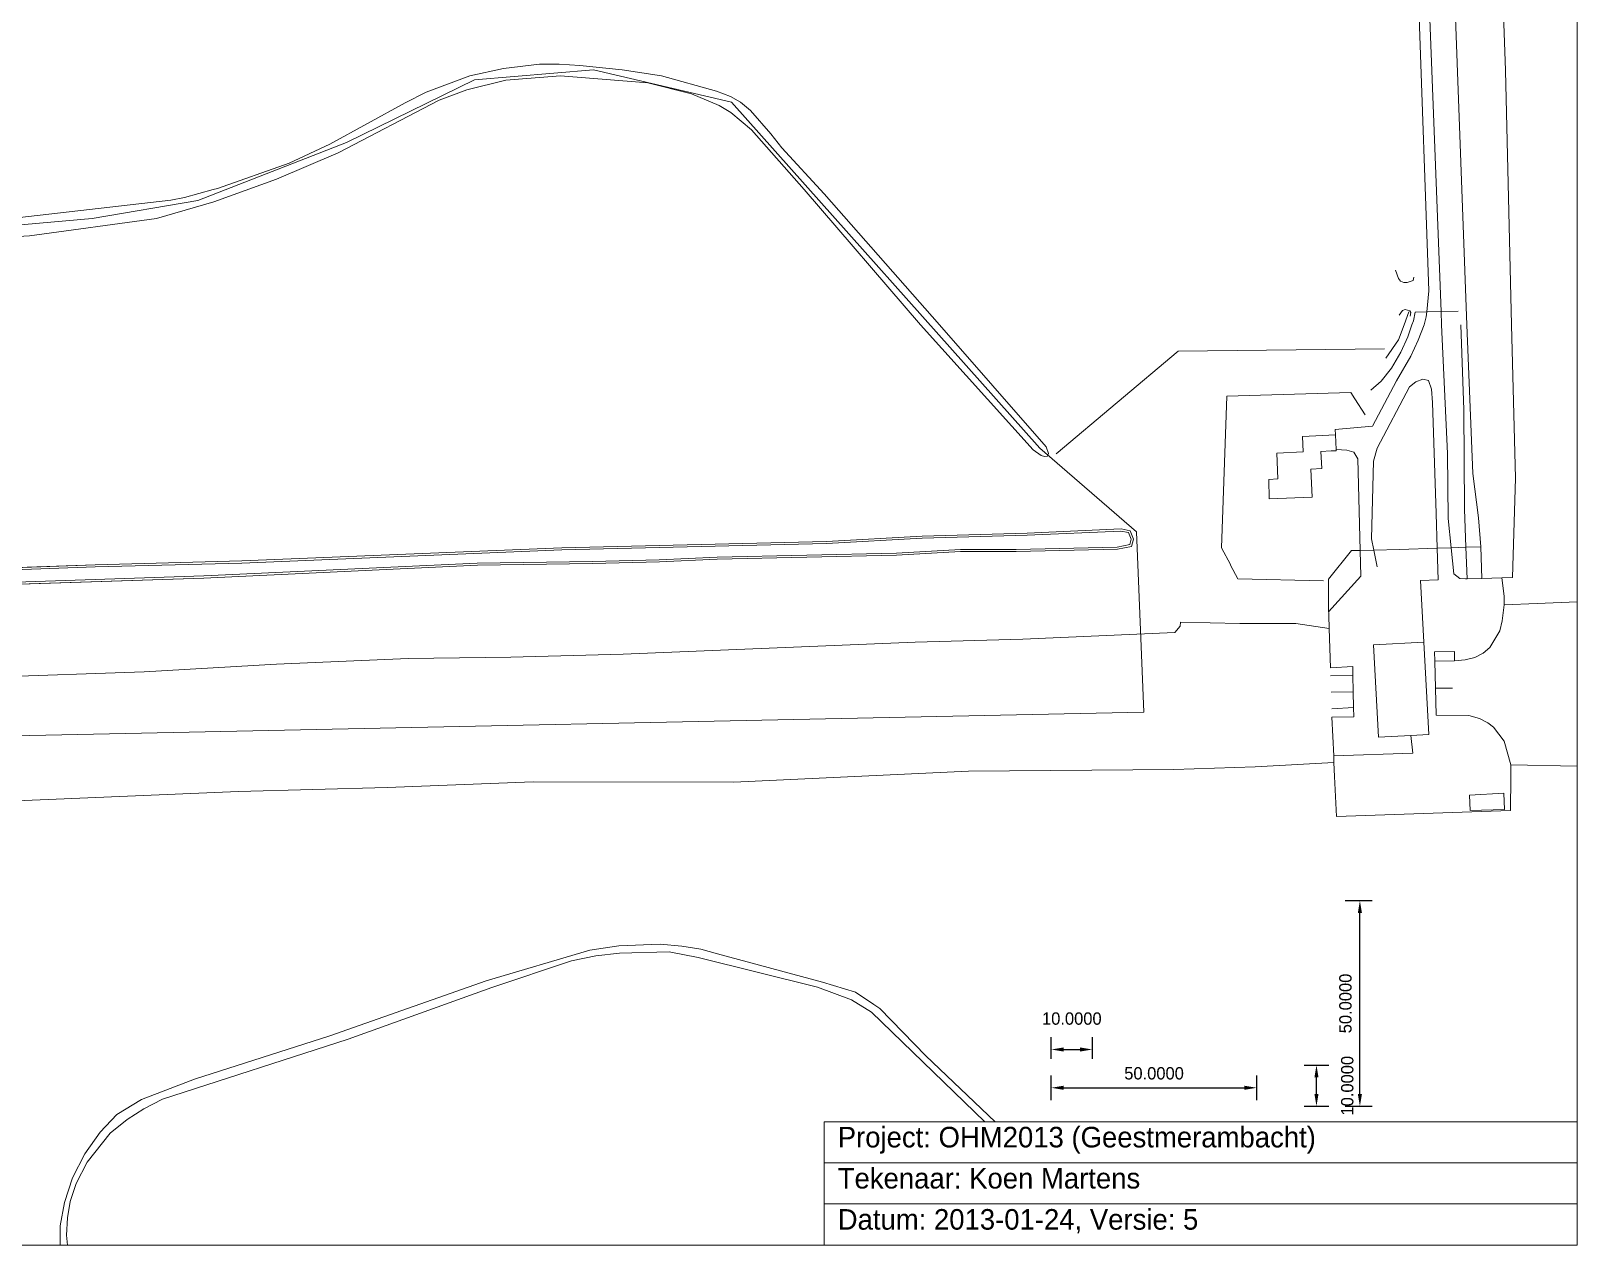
# Model space of a CAD drawing. Header units: millimetres. Extents: x 111563 to 112628, y 522776 to 523529.
# Drawn here: x 112251.8 to 112627.9, y 522776.3 to 523071.5 of the extents above; entities that cross this region are included whole.
import ezdxf
from ezdxf.enums import TextEntityAlignment as Align

# ---------------------------------------------------------------- set-up
doc = ezdxf.new("R2010")
doc.units = ezdxf.units.MM
doc.layers.get('0').update_dxf_attribs({"true_color": 0xffffff})
doc.layers.get('Defpoints').update_dxf_attribs({"true_color": 0xffffff})
for name, color, linetype, lineweight, true_color in [('B01 hoofdgebouw', 253, 'Continuous', 0, 0xadadad), ('B04 kunstwerk', 253, 'Continuous', 0, 0xadadad), ('B11 dakrand', 253, 'Continuous', 0, 0xadadad), ('border', 18, 'Continuous', 0, 0x000000), ('KOP -ACHTERGROND', 47, 'Continuous', 0, 0x7f6f3f), ('Q05 bomenrij-groep', 3, 'Continuous', 0, 0x00ff00), ('V00 kant verhard', 253, 'Continuous', 0, 0xadadad), ('W00 kant water', 5, 'Continuous', 0, 0x0000ff)]:
    doc.layers.add(name, color=color, linetype=linetype, lineweight=lineweight, true_color=true_color)
doc.styles.add('textstyle68', font='')
doc.styles.add('textstyle69', font='')
doc.styles.add('textstyle70', font='')
doc.styles.get('textstyle68').set_extended_font_data('Tlwg Typist')
doc.styles.get('textstyle69').set_extended_font_data('Tlwg Typist')
doc.styles.get('textstyle70').set_extended_font_data('Tlwg Typist')
doc.dimstyles.new('QCADDimStyle', dxfattribs={"dimtxt": 3, "dimasz": 3, "dimexe": 3, "dimexo": 1.5, "dimgap": 2, "dimtad": 1, "dimtoh": 1, "dimdec": 4, "dimzin": 0, "dimdsep": 46, "dimtxsty": 'Standard', "dimcen": 0.09, "dimadec": 0, "dimazin": 0, "dimtfac": 1, "dimtdec": 4, "dimtofl": 0, "dimtmove": 0, "dimatfit": 3, "dimfxl": 1, "dimtolj": 1, "dimtzin": 0, "dimarcsym": 0})

# ---------------------------------------------------------------- blocks, each defined once
blk = doc.blocks.new('*D90')
at = {"color": 0, "lineweight": -2}
for p, q in [((112500, 522821.5), (112500, 522826.81)), ((112510, 522821.5), (112510, 522826.81)), ((112503, 522823.81), (112507, 522823.81))]:
    blk.add_line(p, q, dxfattribs=at)
at = {"color": 0}
for points in [[(112503, 522824.31), (112503, 522823.31), (112500, 522823.81)], [(112507, 522823.31), (112507, 522824.31), (112510, 522823.81)]]:
    blk.add_solid(points, dxfattribs=at)
at = {"layer": 'Defpoints', "color": 0}
for p in [(112510, 522823.81), (112500, 522820), (112510, 522820)]:
    blk.add_point(p, dxfattribs=at)
at = {"color": 0, "insert": (112505, 522831.31), "char_height": 3, "attachment_point": 5}
blk.add_mtext('\\A1;10.0000', dxfattribs=at)
blk = doc.blocks.new('*D91')
at = {"color": 0, "lineweight": -2}
for p, q in [((112500, 522811.5), (112500, 522817.500125)), ((112550, 522811.5), (112550, 522817.500125)), ((112503, 522814.500125), (112547, 522814.500125))]:
    blk.add_line(p, q, dxfattribs=at)
at = {"color": 0}
for points in [[(112503, 522815.000125), (112503, 522814.000125), (112500, 522814.500125)], [(112547, 522814.000125), (112547, 522815.000125), (112550, 522814.500125)]]:
    blk.add_solid(points, dxfattribs=at)
at = {"layer": 'Defpoints', "color": 0}
for p in [(112550, 522814.500125), (112500, 522810), (112550, 522810)]:
    blk.add_point(p, dxfattribs=at)
at = {"color": 0, "insert": (112525, 522818.000125), "char_height": 3, "attachment_point": 5}
blk.add_mtext('\\A1;50.0000', dxfattribs=at)
blk = doc.blocks.new('*D92')
at = {"color": 0, "lineweight": -2}
for p, q in [((112561.5, 522820), (112567.51, 522820)), ((112564.51, 522813), (112564.51, 522817)), ((112561.5, 522810), (112567.51, 522810))]:
    blk.add_line(p, q, dxfattribs=at)
at = {"color": 0}
for points in [[(112565.01, 522817), (112564.01, 522817), (112564.51, 522820)], [(112564.01, 522813), (112565.01, 522813), (112564.51, 522810)]]:
    blk.add_solid(points, dxfattribs=at)
at = {"layer": 'Defpoints', "color": 0}
for p in [(112560, 522820), (112564.51, 522820), (112560, 522810)]:
    blk.add_point(p, dxfattribs=at)
at = {"color": 0, "insert": (112572.01, 522815), "char_height": 3, "attachment_point": 5, "rotation": 90}
blk.add_mtext('\\A1;10.0000', dxfattribs=at)
blk = doc.blocks.new('*D93')
at = {"color": 0, "lineweight": -2}
for p, q in [((112571.5, 522860), (112578.07, 522860)), ((112575.07, 522813), (112575.07, 522857)), ((112571.5, 522810), (112578.07, 522810))]:
    blk.add_line(p, q, dxfattribs=at)
at = {"color": 0}
for points in [[(112575.57, 522857), (112574.57, 522857), (112575.07, 522860)], [(112574.57, 522813), (112575.57, 522813), (112575.07, 522810)]]:
    blk.add_solid(points, dxfattribs=at)
at = {"layer": 'Defpoints', "color": 0}
for p in [(112570, 522860), (112575.07, 522860), (112570, 522810)]:
    blk.add_point(p, dxfattribs=at)
at = {"color": 0, "insert": (112571.57, 522835), "char_height": 3, "attachment_point": 5, "rotation": 90}
blk.add_mtext('\\A1;50.0000', dxfattribs=at)

msp = doc.modelspace()

# ---------------------------------------------------------------- hatches: boundary and pattern name
at = {"layer": 'V00 kant verhard'}
h = msp.add_hatch(dxfattribs=at)
h.set_pattern_fill('AR-B816', color=256, scale=1000, style=0)
h.paths.add_polyline_path([(112591.328, 523003.176), (112591.198, 523001.963), (112590.669, 523000), (112589.266, 522996.289), (112587.433, 522992.4), (112583.944, 522986.431), (112578.125, 522975.339), (112569.077, 522974.563), (112569.3, 522969.712), (112571.86, 522969.543), (112573.625, 522969.031), (112574.54, 522967.461), (112575.159, 522945.104), (112575.331, 522938.875), (112579.258, 522941.162), (112578.464, 522945.209), (112577.919, 522947.986), (112578.407, 522966.869), (112579.239, 522970.063), (112587.148, 522984.898), (112588.648, 522986.132), (112590.401, 522986.835), (112591.786, 522986.494), (112592.494, 522984.336), (112592.768, 522981.155), (112593.63, 522954.123), (112593.899, 522945.702), (112594.144, 522938.007), (112599.36, 522938.299), (112597.934, 522939.462), (112597.263, 522945.809), (112596.511, 522952.924), (112596.366, 522968.762), (112594.96, 523000), (112594.834, 523003.259), (112592.009, 523076.449), (112587.629, 523201.287), (112587.984, 523207.929), (112588.357, 523209.894), (112589.043, 523211.414), (112591.553, 523214.606), (112580.338, 523214.259), (112582.47, 523212.304), (112583.777, 523209.806), (112584.387, 523207.995), (112584.939, 523204.368), (112591.879, 523008.296)], flags=0)
h = msp.add_hatch(dxfattribs=at)
h.set_pattern_fill('AR-B816', color=256, scale=1000, style=0)
h.paths.add_polyline_path([(112456.26, 522832.925), (112451.426, 522835.877), (112443.123, 522838.987), (112414.072, 522846.213), (112407.018, 522847.575), (112394.965, 522847.248), (112389.203, 522846.615), (112383.303, 522845.349), (112363.912, 522838.874), (112329.001, 522826.313), (112283.81, 522811.723), (112279.238, 522809.413), (112275.213, 522806.811), (112271.074, 522803.473), (112265.492, 522796.435), (112262.843, 522791.218), (112261.362, 522786.817), (112260.67, 522782.874), (112260.451, 522778.697), (112260.69271, 522776.255), (112258.88451, 522776.255), (112258.925, 522780.901), (112259.953, 522786.616), (112261.912, 522792.583), (112264.948, 522798.436), (112268.67, 522803.698), (112272.707, 522808.036), (112278.737, 522811.616), (112291.622, 522816.612), (112324.518, 522827.141), (112362.527, 522840.529), (112387.763, 522847.948), (112394.785, 522849.054), (112404.872, 522849.445), (112410.149, 522848.918), (112414.755, 522848.17), (112418.78, 522847.087), (112444.327, 522840.215), (112452.357, 522837.788), (112456.823, 522834.777), (112458.29, 522833.788), (112469.525, 522822.228), (112486.33685, 522806.255), (112483.8202, 522806.255)], flags=0)
at = {"layer": 'W00 kant water'}
h = msp.add_hatch(dxfattribs=at)
h.set_pattern_fill('AR-B816', color=256, scale=1000, style=0)
h.paths.add_polyline_path([(112604.757, 522938.351), (112604.468, 522946.038), (112603.917, 522953.104), (112602.58, 522963.892), (112601.091, 523000), (112597.24, 523103.267), (112594.899, 523186.614), (112593.618, 523201.22), (112593.877, 523203.342), (112595.445, 523207.107), (112597.846, 523210.011), (112598.855, 523210.879), (112600.263, 523211.339), (112623.976, 523211.76), (112625.196, 523211.576), (112626.216, 523211.107), (112626.908, 523210.176), (112626.853, 523209.283), (112625.853, 523208.193), (112610.223, 523207.957), (112608.139, 523207.595), (112606.64, 523207.065), (112606.1, 523205.596), (112607.137, 523155.401), (112610.531, 523061.832), (112611.99, 523000), (112612.898, 522962.751), (112612.359, 522944.034), (112612.202, 522938.591), (112609.603, 522938.507)], flags=0)
h = msp.add_hatch(dxfattribs=at)
h.set_pattern_fill('AR-B816', color=256, scale=1000, style=0)
h.paths.add_polyline_path([(111956.14165, 522867.27432), (111956.45949, 522862.64294), (111956.91354, 522861.41699), (111958.1395, 522860.96293), (111963.17952, 522862.82457), (111967.76549, 522864.64079), (111973.298, 522866.726), (112000, 522876.645), (112006.328, 522879.071), (112021.748, 522884.199), (112104.237, 522914.487), (112114.113, 522917.876), (112132.575, 522923.509), (112160.483, 522929.395), (112168.768, 522931.407), (112189, 522935.245), (112190.382, 522935.797), (112190.814, 522936.727), (112190.766, 522938.298), (112179.238, 522989.266), (112176.576, 523000), (112175.429, 523004.627), (112173.532, 523015.278), (112173.024, 523016.3), (112167.045, 523018.551), (112146.74, 523027.623), (112132.309, 523034.447), (112128, 523036), (112126.35719, 523036.15808), (112124.75055, 523035.74612), (111954.71306, 522972.34379), (111953.52396, 522972.4668), (111952, 522973), (111950.53072, 522974.27095), (111950, 522976), (111950, 522978), (111950.65373, 522979.56038), (111952, 522981), (112117, 523040), (112117, 523041), (112112.127, 523042.74), (112101.619, 523045.777), (112083.378, 523052.412), (112067.392, 523059.094), (112057.628, 523065.03), (112051.169, 523070.182), (112038.753, 523081.985), (112036.043, 523084.864), (112033.339, 523087.076), (112031.892, 523087.578), (112030.459, 523087.533), (112029.223, 523087.207), (112000, 523077.167), (111992.232, 523074.403), (111991.062, 523074.456), (111990.456, 523074.813), (111990.244, 523074.907), (111989.963, 523075.585), (111990.047, 523076.552), (111990.778, 523077.077), (112000, 523080.401), (112026.641, 523090.005), (112057.569, 523100.734), (112060.046, 523101.171), (112060.347, 523100.368), (112061.825, 523100.553), (112068.707, 523104.083), (112141.398, 523131.605), (112164.971, 523139.727), (112166.09, 523139.675), (112166.874, 523139.131), (112167.18, 523137.937), (112167.123, 523136.366), (112157.6, 523132.349), (112113.497, 523115.907), (112082.492, 523103.648), (112061.878, 523096.282), (112062.318, 523095.109), (112053.465, 523092.709), (112045.002, 523089.94), (112043.268, 523089.057), (112041.494, 523087.77), (112040.707, 523086.356), (112042.206, 523083.806), (112052.444, 523073.1), (112060.899, 523065.71), (112070.656, 523059.707), (112075.973, 523057.414), (112088.259, 523053.633), (112100.208, 523049.642), (112115.818, 523044.984), (112130.715, 523038.972), (112145.624, 523031.679), (112162.277, 523022.956), (112165.581, 523021.928), (112172.455, 523021.052), (112201.308, 523022.538), (112246.304, 523025.822), (112285.87, 523030.354), (112289.123, 523030.936), (112296.107, 523032.886), (112297.21, 523033.194), (112314.65, 523039.336), (112324.545, 523043.953), (112342.856, 523054.033), (112347.961, 523056.608), (112358.55, 523060.574), (112366.773, 523062.381), (112375.55, 523063.394), (112380.294, 523063.405), (112385.344, 523063.097), (112395.584, 523062.045), (112405.21, 523060.549), (112418.545, 523056.865), (112421.963, 523055.568), (112424.425, 523054.142), (112426.816, 523052.13), (112431.811, 523046.454), (112434.436, 523043.045), (112444.794, 523031.894), (112472.791, 523000), (112498.733, 522970.326), (112499.305, 522968.704), (112499.098, 522968.078), (112498.367, 522967.991), (112497.577, 522968.275), (112495.619, 522969.642), (112468.189, 523000), (112439.917, 523032.927), (112427.114, 523047.405), (112422.071, 523051.629), (112419.23, 523053.313), (112412.514, 523056.144), (112401.869, 523058.845), (112380.61, 523060.58), (112367.295, 523059.499), (112357.821, 523057.128), (112351.14, 523054.645), (112326.553, 523041.798), (112311.556, 523035.444), (112296.254, 523029.898), (112282.342, 523025.884), (112251.452, 523021.648), (112224.295, 523020.06), (112185.632, 523015.851), (112180.799, 523015.643), (112178.44, 523015.161), (112177.643, 523014.695), (112177.133, 523014.056), (112177.055, 523012.667), (112179.888, 523000), (112182.845, 522985.842), (112186.41, 522971.677), (112189.677, 522956.781), (112192.526, 522941.759), (112193.306, 522938.957), (112194.292, 522937.23), (112195.284, 522936.713), (112204.648, 522937.678), (112219.998, 522939.774), (112229.809, 522940.318), (112267.406, 522941.677), (112303.123, 522942.598), (112380.943, 522945.788), (112445.309, 522947.368), (112468.603, 522948.666), (112494.11, 522949.368), (112516.972, 522950.378), (112519.165, 522949.935), (112519.984, 522947.884), (112519.484, 522946.151), (112516.077, 522945.443), (112491.459, 522944.868), (112477.957, 522944.892), (112462.336, 522944.009), (112418.711, 522943.049), (112404.671, 522942.38), (112388.401, 522941.947), (112360.392, 522941.54), (112293.842, 522938.454), (112219.257, 522935.985), (112208.261, 522934.465), (112198.067, 522933.522), (112188.153, 522931.731), (112176.677, 522929.236), (112165.604, 522927.589), (112141.091, 522921.895), (112128.073, 522918.408), (112102.083, 522910.114), (112088.063, 522905.16), (112048.96211, 522890.56633), (112020.739, 522880.496), (112000, 522872.53), (111974.524, 522862.333), (111962.58925, 522858.14778), (111955.64218, 522856.01372), (111953.73515, 522856.60399), (111952.60001, 522858.51103), (111952.41838, 522860.64509), (111952.37298, 522865.18566), (111950.77602, 522917.94229), (111949.60347, 522954.57382), (111949.60347, 522957.39841), (111950.50734, 522959.43212), (111952.41694, 522959.84639), (111953.26693, 522959.65024), (111953.65923, 522958.14641)], flags=0)
h = msp.add_hatch(dxfattribs=at)
h.set_pattern_fill('AR-B816', color=256, scale=1000, style=0)
h.paths.add_polyline_path([(112610.17, 522931.945), (112618.2, 522932.265), (112627.903, 522932.65099), (112627.903, 522892.68775), (112611.769, 522892.989), (112611.63986, 522897.18449), (112610, 522900), (112606.20373, 522903.50215), (112603.70605, 522905.26522), (112595.33147, 522905.55907), (112595.47839, 522919.22286), (112600, 522920), (112604.88143, 522920.39824), (112608.11373, 522922.60207), (112609.58295, 522925.98129)], flags=0)
h = msp.add_hatch(dxfattribs=at)
h.set_pattern_fill('AR-B816', color=256, scale=1000, style=0)
h.paths.add_polyline_path([(111890.99781, 522776.255), (111927.598, 522789.83), (111942.707, 522794.107), (111949.479, 522795.21), (111956.852, 522794.976), (111966.162, 522794.004), (111986.907, 522790.818), (111996.382, 522788.169), (112000, 522786.859), (112018.251, 522780.223), (112025.087, 522777.326), (112030.337, 522777.151), (112035.482, 522779.159), (112038.297, 522781.425), (112042.866, 522786.284), (112043.657, 522786.493), (112045.52, 522786.062), (112049.158, 522794.586), (112049.375, 522797.055), (112064.127, 522819.268), (112073.264, 522829.577), (112079.475, 522837.318), (112087.946, 522843.674), (112097.061, 522849.579), (112109.413, 522855.669), (112122.163, 522860.465), (112136.387, 522865.469), (112163.324, 522872.952), (112177.462, 522876.185), (112206.815, 522880.58), (112224.989, 522882.527), (112246.324, 522884.191), (112302.272, 522886.529), (112338.429, 522887.511), (112373.932, 522888.916), (112422.798, 522888.813), (112479.845, 522891.504), (112529.812, 522891.918), (112549.59, 522892.51), (112568.774, 522893.577), (112567.61, 522926.137), (112559.529, 522927.373), (112545.828, 522927.356), (112531.433, 522927.679), (112531.362, 522926.728), (112530.066, 522925.239), (112493.099, 522923.584), (112466.912, 522922.828), (112395.855, 522919.972), (112368.562, 522919.202), (112343.554, 522918.875), (112311.498, 522917.508), (112279.314, 522915.672), (112241.728, 522914.345), (112219.285, 522914.253), (112208.454, 522912.673), (112193.846, 522911.134), (112161.902, 522904.577), (112131.092, 522896.953), (112116.55, 522891.506), (112100.288, 522886.282), (112059.149, 522870.959), (112042.461, 522864.057), (112019.175, 522855.678), (112000, 522849.138), (111984.748, 522843.936), (111956.205, 522833.496), (111927.291, 522822.384), (111891.246, 522810.207), (111852.281, 522796.329), (111810.618, 522780.762), (111798.24207, 522776.255)], flags=0)

# ---------------------------------------------------------------- linework, layer by layer
at = {"layer": 'B01 hoofdgebouw', "linetype": 'Continuous', "lineweight": 0}
msp.add_line((112569.141, 522973.252), (112569.3, 522969.712), dxfattribs=at)
for points in [[(112569.3, 522969.712), (112569.316, 522969.358), (112568.089, 522969.346), (112565.591, 522969.203), (112565.829, 522965.12), (112563.162, 522964.931), (112563.498, 522958.084), (112552.991, 522957.716), (112552.912, 522962.437), (112555.123, 522962.538), (112554.838, 522968.811), (112561.301, 522969.104), (112561.13, 522972.89), (112569.141, 522973.252)], [(112590.636, 522922.841), (112578.396, 522922.174), (112579.619, 522899.727), (112587.492, 522900.156)], [(112587.492, 522900.156), (112591.859, 522900.394), (112590.636, 522922.841)]]:
    msp.add_lwpolyline(points, dxfattribs=at)
at = {"layer": 'B04 kunstwerk', "linetype": 'Continuous', "lineweight": 0}
for p, q in [((112601.205, 522938.236), (112600.727, 522938.221)), ((112604.757, 522938.351), (112601.205, 522938.236)), ((112609.603, 522938.507), (112604.757, 522938.351)), ((112610.17, 522931.945), (112610.162, 522934.051)), ((112567.477, 522930.229), (112567.446, 522931.191)), ((112567.61, 522926.137), (112567.506, 522929.34)), ((112593.319, 522918.23), (112598.075, 522918.302)), ((112593.319, 522918.23), (112593.488, 522911.639)), ((112567.929, 522914.646), (112573.377, 522914.833)), ((112573.377, 522914.833), (112573.455, 522910.8)), ((112568.102, 522910.657), (112573.455, 522910.8)), ((112573.455, 522910.8), (112573.531, 522906.944)), ((112593.488, 522911.639), (112597.632, 522911.629)), ((112568.23, 522906.646), (112573.531, 522906.944)), ((112568.697, 522895.197), (112568.774, 522893.577)), ((112568.774, 522893.577), (112568.934, 522890.207)), ((112611.769, 522892.989), (112611.829, 522890.14))]:
    msp.add_line(p, q, dxfattribs=at)
for points in [[(112567.506, 522929.34), (112567.483, 522930.056), (112567.477, 522930.229)], [(112598.075, 522918.302), (112600.697, 522918.553), (112603.017, 522919.093), (112605.095, 522920.197), (112606.717, 522921.571), (112609.086, 522925.582), (112609.718, 522928.002), (112610.17, 522931.945)], [(112573.377, 522914.833), (112573.335, 522916.963), (112567.919, 522916.596), (112567.61, 522926.137)], [(112598.075, 522918.302), (112598.115, 522920.601), (112593.261, 522920.476), (112593.319, 522918.23)], [(112593.488, 522911.639), (112593.655, 522905.138), (112601.57, 522904.991), (112604.187, 522904.289), (112606.173, 522903.258), (112607.557, 522902.183), (112610.137, 522898.777), (112611.769, 522892.989)], [(112573.531, 522906.944), (112573.574, 522904.726), (112568.25, 522904.62), (112568.697, 522895.197)]]:
    msp.add_lwpolyline(points, dxfattribs=at)
at = {"layer": 'B11 dakrand', "linetype": 'Continuous', "lineweight": 0}
msp.add_lwpolyline([(112610.236, 522882.184), (112610.118, 522886.118), (112601.732, 522885.659), (112601.887, 522881.933), (112610.236, 522882.184)], dxfattribs=at)
at = {"layer": 'border'}
for p, q in [((112627.903, 522776.255), (112627.903, 523528.655)), ((112444.75269, 522776.255), (112444.75269, 522806.255)), ((112444.75269, 522806.255), (112627.903, 522806.255)), ((112444.75269, 522796.255), (112627.903, 522796.255)), ((112444.75269, 522786.255), (112627.903, 522786.255)), ((111564.203, 522776.255), (112627.903, 522776.255))]:
    msp.add_line(p, q, dxfattribs=at)
at = {"layer": 'KOP -ACHTERGROND'}
for p, q in [((112388.64679, 523062.0157), (112359.70924, 523059.60442)), ((112422.2061, 523054.18082), (112388.64679, 523062.0157)), ((112359.70924, 523059.60442), (112328.56067, 523044.3364)), ((112497.18771, 522970.01448), (112422.2061, 523054.18082)), ((112328.56067, 523044.3364), (112292.38873, 523030.27441)), ((112292.38873, 523030.27441), (112266.66622, 523025.85439)), ((112266.66622, 523025.85439), (112186.7933, 523018.90335)), ((112585.846, 523000), (112587, 523003.154)), ((112591.328, 523003.176), (112594.834, 523003.259)), ((112594.834, 523003.259), (112598.942, 523003.357)), ((112573.872, 522982.01), (112576.355, 522978.129)), ((112569.077, 522974.563), (112569.141, 522973.252)), ((112520.75377, 522949.71042), (112497.18771, 522970.01448)), ((112569.141, 522973.252), (112569.3, 522969.712)), ((112380.943, 522945.788), (112445.309, 522947.368)), ((112445.309, 522947.368), (112468.603, 522948.666)), ((112468.603, 522948.666), (112494.11, 522949.368)), ((112494.11, 522949.368), (112516.972, 522950.378)), ((112516.972, 522950.378), (112519.165, 522949.935)), ((112519.165, 522949.935), (112519.984, 522947.884)), ((112519.984, 522947.884), (112519.484, 522946.151)), ((112522.5108, 522905.84578), (112520.75377, 522949.71042)), ((112303.123, 522942.598), (112380.943, 522945.788)), ((112462.336, 522944.009), (112418.711, 522943.049)), ((112477.957, 522944.892), (112462.336, 522944.009)), ((112491.459, 522944.868), (112477.957, 522944.892)), ((112516.077, 522945.443), (112491.459, 522944.868)), ((112519.484, 522946.151), (112516.077, 522945.443)), ((112543.562, 522941.73), (112541.424, 522945.797)), ((112578.464, 522945.209), (112575.159, 522945.104)), ((112584.676, 522945.407), (112578.464, 522945.209)), ((112593.899, 522945.702), (112584.676, 522945.407)), ((112593.899, 522945.702), (112597.263, 522945.809)), ((112597.263, 522945.809), (112600.878, 522945.924)), ((112600.878, 522945.924), (112604.468, 522946.038)), ((112601.205, 522938.236), (112600.878, 522945.924)), ((112604.757, 522938.351), (112604.468, 522946.038)), ((112229.809, 522940.318), (112267.406, 522941.677)), ((112267.406, 522941.677), (112303.123, 522942.598)), ((112360.392, 522941.54), (112293.842, 522938.454)), ((112388.401, 522941.947), (112360.392, 522941.54)), ((112404.671, 522942.38), (112388.401, 522941.947)), ((112418.711, 522943.049), (112404.671, 522942.38)), ((112543.599, 522941.547), (112543.562, 522941.73)), ((112293.842, 522938.454), (112219.257, 522935.985)), ((112601.205, 522938.236), (112600.727, 522938.221)), ((112604.757, 522938.351), (112601.205, 522938.236)), ((112609.603, 522938.507), (112604.757, 522938.351)), ((112610.17, 522931.945), (112610.162, 522934.051)), ((112610.17, 522931.945), (112618.2, 522932.265)), ((112567.477, 522930.229), (112567.446, 522931.191)), ((112567.61, 522926.137), (112567.506, 522929.34)), ((112593.319, 522918.23), (112598.075, 522918.302)), ((112593.319, 522918.23), (112593.488, 522911.639)), ((112567.929, 522914.646), (112573.377, 522914.833)), ((112573.377, 522914.833), (112573.455, 522910.8)), ((112568.102, 522910.657), (112573.455, 522910.8)), ((112573.455, 522910.8), (112573.531, 522906.944)), ((112593.488, 522911.639), (112597.632, 522911.629)), ((112221.56943, 522899.55644), (112522.5108, 522905.84578)), ((112568.23, 522906.646), (112573.531, 522906.944)), ((112568.697, 522895.197), (112568.774, 522893.577)), ((112568.774, 522893.577), (112568.934, 522890.207)), ((112611.769, 522892.989), (112611.829, 522890.14))]:
    msp.add_line(p, q, dxfattribs=at)
for points in [[(112179.888, 523000), (112177.055, 523012.667), (112177.133, 523014.056), (112177.643, 523014.695), (112178.44, 523015.161), (112180.799, 523015.643), (112185.632, 523015.851), (112224.295, 523020.06), (112251.452, 523021.648), (112282.342, 523025.884), (112296.254, 523029.898), (112311.556, 523035.444), (112326.553, 523041.798), (112351.14, 523054.645), (112357.821, 523057.128), (112367.295, 523059.499), (112380.61, 523060.58), (112401.869, 523058.845), (112412.514, 523056.144), (112419.23, 523053.313), (112422.071, 523051.629), (112427.114, 523047.405), (112439.917, 523032.927), (112468.189, 523000)], [(112472.791, 523000), (112444.794, 523031.894), (112434.436, 523043.045), (112431.811, 523046.454), (112426.816, 523052.13), (112424.425, 523054.142), (112421.963, 523055.568), (112418.545, 523056.865), (112405.21, 523060.549), (112395.584, 523062.045), (112385.344, 523063.097), (112380.294, 523063.405), (112375.55, 523063.394), (112366.773, 523062.381), (112358.55, 523060.574), (112347.961, 523056.608), (112342.856, 523054.033), (112324.545, 523043.953), (112314.65, 523039.336), (112297.21, 523033.194), (112296.107, 523032.886)], [(112583.711, 523013.303), (112584.472, 523011.25), (112584.976, 523010.655), (112585.75, 523010.304), (112586.603, 523010.33), (112588.001, 523010.811), (112588.176, 523011.612)], [(112584.635, 523002.365), (112585.423, 523003.477), (112586.077, 523003.759), (112587.245, 523003.424), (112587.428, 523003.023), (112587.333, 523002.11)], [(112468.189, 523000), (112495.619, 522969.642), (112497.577, 522968.275), (112498.367, 522967.991), (112499.098, 522968.078), (112499.305, 522968.704), (112498.733, 522970.326), (112472.791, 523000)], [(112577.739, 522984.139), (112580.218, 522986.276), (112582.736, 522989.464), (112585.059, 522993.344), (112586.723, 522997.127), (112587.735, 523000)], [(112581.374, 522991.924), (112584.488, 522996.354), (112585.846, 523000)], [(112587.735, 523000), (112588.081, 523000.981), (112588.501, 523003.109), (112591.328, 523003.176)], [(112600.878, 522945.924), (112600.482, 522955.232), (112600.392, 522979.349), (112599.666, 523000)], [(112604.468, 522946.038), (112603.917, 522953.104), (112602.58, 522963.892), (112601.091, 523000)], [(112611.99, 523000), (112612.898, 522962.751), (112612.359, 522944.034)], [(112501.165, 522968.652), (112530.887, 522993.605), (112581.054, 522994.169)], [(112541.424, 522945.797), (112542.681, 522982.692), (112572.899, 522983.532), (112573.872, 522982.01)], [(112569.3, 522969.712), (112569.316, 522969.358), (112568.089, 522969.346), (112565.591, 522969.203), (112565.829, 522965.12), (112563.162, 522964.931), (112563.498, 522958.084), (112552.991, 522957.716), (112552.912, 522962.437), (112555.123, 522962.538), (112554.838, 522968.811), (112561.301, 522969.104), (112561.13, 522972.89), (112569.141, 522973.252)], [(112229.83187, 522939.8185), (112267.42148, 522941.17723), (112303.13968, 522942.09826), (112380.95938, 522945.28825), (112445.32905, 522946.86834), (112468.62379, 522948.16638), (112494.12791, 522948.8683), (112516.93296, 522949.87579), (112518.80093, 522949.49844), (112519.45606, 522947.85784), (112519.08715, 522946.57921), (112516.01983, 522945.9418), (112491.45361, 522945.36801), (112477.94332, 522945.39203), (112462.31638, 522944.50869), (112418.6936, 522943.54874), (112404.65245, 522942.87968), (112388.39072, 522942.4469), (112360.37678, 522942.03983), (112293.82215, 522938.95362), (112219.21438, 522936.48386)], [(112575.159, 522945.104), (112573.03, 522945.157), (112567.445, 522938.167), (112567.446, 522931.191)], [(112612.359, 522944.034), (112612.202, 522938.591), (112609.603, 522938.507)], [(112566.201, 522937.761), (112545.38, 522938.271), (112543.599, 522941.547)], [(112567.506, 522929.34), (112567.483, 522930.056), (112567.477, 522930.229)], [(112598.075, 522918.302), (112600.697, 522918.553), (112603.017, 522919.093), (112605.095, 522920.197), (112606.717, 522921.571), (112609.086, 522925.582), (112609.718, 522928.002), (112610.17, 522931.945)], [(112567.61, 522926.137), (112559.529, 522927.373), (112545.828, 522927.356), (112531.433, 522927.679), (112531.362, 522926.728), (112530.066, 522925.239), (112493.099, 522923.584), (112466.912, 522922.828), (112395.855, 522919.972), (112368.562, 522919.202), (112343.554, 522918.875), (112311.498, 522917.508), (112279.314, 522915.672), (112241.728, 522914.345)], [(112573.377, 522914.833), (112573.335, 522916.963), (112567.919, 522916.596), (112567.61, 522926.137)], [(112590.636, 522922.841), (112578.396, 522922.174), (112579.619, 522899.727), (112587.492, 522900.156)], [(112587.492, 522900.156), (112591.859, 522900.394), (112590.636, 522922.841)], [(112598.075, 522918.302), (112598.115, 522920.601), (112593.261, 522920.476), (112593.319, 522918.23)], [(112593.488, 522911.639), (112593.655, 522905.138), (112601.57, 522904.991), (112604.187, 522904.289), (112606.173, 522903.258), (112607.557, 522902.183), (112610.137, 522898.777), (112611.769, 522892.989)], [(112573.531, 522906.944), (112573.574, 522904.726), (112568.25, 522904.62), (112568.697, 522895.197)], [(112568.934, 522890.207), (112569.359, 522880.475), (112611.733, 522881.95), (112611.829, 522890.14)], [(112610.236, 522882.184), (112610.118, 522886.118), (112601.732, 522885.659), (112601.887, 522881.933), (112610.236, 522882.184)]]:
    msp.add_lwpolyline(points, dxfattribs=at)
at = {"layer": 'Q05 bomenrij-groep', "linetype": 'Continuous', "lineweight": 0}
for p, q in [((112573.872, 522982.01), (112576.355, 522978.129)), ((112543.562, 522941.73), (112541.424, 522945.797)), ((112543.599, 522941.547), (112543.562, 522941.73))]:
    msp.add_line(p, q, dxfattribs=at)
for points in [[(112541.424, 522945.797), (112542.681, 522982.692), (112572.899, 522983.532), (112573.872, 522982.01)], [(112566.201, 522937.761), (112545.38, 522938.271), (112543.599, 522941.547)]]:
    msp.add_lwpolyline(points, dxfattribs=at)
at = {"layer": 'V00 kant verhard', "linetype": 'Continuous', "lineweight": 0}
for p, q in [((112584.939, 523204.368), (112591.879, 523008.296)), ((112592.009, 523076.449), (112594.834, 523003.259)), ((112591.879, 523008.296), (112591.328, 523003.176)), ((112589.266, 522996.289), (112590.669, 523000)), ((112591.198, 523001.963), (112590.669, 523000)), ((112591.328, 523003.176), (112591.198, 523001.963)), ((112594.834, 523003.259), (112594.96, 523000)), ((112596.366, 522968.762), (112594.96, 523000)), ((112587.433, 522992.4), (112589.266, 522996.289)), ((112583.944, 522986.431), (112587.433, 522992.4)), ((112578.125, 522975.339), (112583.944, 522986.431)), ((112579.239, 522970.063), (112587.148, 522984.898)), ((112587.148, 522984.898), (112588.648, 522986.132)), ((112588.648, 522986.132), (112590.401, 522986.835)), ((112590.401, 522986.835), (112591.786, 522986.494)), ((112591.786, 522986.494), (112592.494, 522984.336)), ((112592.494, 522984.336), (112592.768, 522981.155)), ((112592.768, 522981.155), (112593.63, 522954.123)), ((112569.077, 522974.563), (112578.125, 522975.339)), ((112578.407, 522966.869), (112579.239, 522970.063)), ((112571.86, 522969.543), (112569.3, 522969.712)), ((112573.625, 522969.031), (112571.86, 522969.543)), ((112574.54, 522967.461), (112573.625, 522969.031)), ((112575.159, 522945.104), (112574.54, 522967.461)), ((112577.919, 522947.986), (112578.407, 522966.869)), ((112596.511, 522952.924), (112596.366, 522968.762)), ((112593.899, 522945.702), (112593.63, 522954.123)), ((112597.263, 522945.809), (112596.511, 522952.924)), ((112578.464, 522945.209), (112577.919, 522947.986)), ((112575.331, 522938.875), (112575.159, 522945.104)), ((112579.258, 522941.162), (112578.464, 522945.209)), ((112594.144, 522938.007), (112593.899, 522945.702)), ((112597.934, 522939.462), (112597.263, 522945.809)), ((112567.477, 522930.229), (112575.331, 522938.875)), ((112589.818, 522937.867), (112594.144, 522938.007)), ((112590.636, 522922.841), (112589.818, 522937.867)), ((112599.36, 522938.299), (112597.934, 522939.462)), ((112600.727, 522938.221), (112599.36, 522938.299)), ((112609.603, 522938.507), (112610.162, 522934.051)), ((112404.872, 522849.445), (112394.785, 522849.054)), ((112410.149, 522848.918), (112404.872, 522849.445)), ((112387.763, 522847.948), (112362.527, 522840.529)), ((112389.203, 522846.615), (112383.303, 522845.349)), ((112394.785, 522849.054), (112387.763, 522847.948)), ((112394.965, 522847.248), (112389.203, 522846.615)), ((112407.018, 522847.575), (112394.965, 522847.248)), ((112414.072, 522846.213), (112407.018, 522847.575)), ((112414.755, 522848.17), (112410.149, 522848.918)), ((112443.123, 522838.987), (112414.072, 522846.213)), ((112418.78, 522847.087), (112414.755, 522848.17)), ((112444.327, 522840.215), (112418.78, 522847.087)), ((112383.303, 522845.349), (112363.912, 522838.874)), ((112362.527, 522840.529), (112324.518, 522827.141)), ((112363.912, 522838.874), (112329.001, 522826.313)), ((112451.426, 522835.877), (112443.123, 522838.987)), ((112452.357, 522837.788), (112444.327, 522840.215)), ((112456.26, 522832.925), (112451.426, 522835.877)), ((112456.823, 522834.777), (112452.357, 522837.788)), ((112458.29, 522833.788), (112456.823, 522834.777)), ((112483.8202, 522806.255), (112456.26, 522832.925)), ((112469.525, 522822.228), (112458.29, 522833.788)), ((112324.518, 522827.141), (112291.622, 522816.612)), ((112329.001, 522826.313), (112283.81, 522811.723)), ((112486.33685, 522806.255), (112469.525, 522822.228)), ((112291.622, 522816.612), (112278.737, 522811.616)), ((112272.707, 522808.036), (112268.67, 522803.698)), ((112278.737, 522811.616), (112272.707, 522808.036)), ((112279.238, 522809.413), (112275.213, 522806.811)), ((112283.81, 522811.723), (112279.238, 522809.413)), ((112275.213, 522806.811), (112271.074, 522803.473)), ((112268.67, 522803.698), (112264.948, 522798.436)), ((112271.074, 522803.473), (112265.492, 522796.435)), ((112264.948, 522798.436), (112261.912, 522792.583)), ((112265.492, 522796.435), (112262.843, 522791.218)), ((112261.912, 522792.583), (112259.953, 522786.616)), ((112262.843, 522791.218), (112261.362, 522786.817)), ((112259.953, 522786.616), (112258.925, 522780.901)), ((112261.362, 522786.817), (112260.67, 522782.874)), ((112260.67, 522782.874), (112260.451, 522778.697)), ((112258.925, 522780.901), (112258.88451, 522776.255)), ((112260.451, 522778.697), (112260.69271, 522776.255))]:
    msp.add_line(p, q, dxfattribs=at)
msp.add_lwpolyline([(112568.697, 522895.197), (112587.922, 522895.85), (112587.492, 522900.156)], dxfattribs=at)
at = {"layer": 'W00 kant water', "linetype": 'Continuous', "lineweight": 0}
for p, q in [((112610.17, 522931.945), (112618.2, 522932.265)), ((112618.2, 522932.265), (112627.903, 522932.65099)), ((112611.769, 522892.989), (112627.903, 522892.68775))]:
    msp.add_line(p, q, dxfattribs=at)
for points in [[(112607.137, 523155.401), (112610.531, 523061.832), (112611.99, 523000), (112612.898, 522962.751), (112612.359, 522944.034), (112612.202, 522938.591), (112609.603, 522938.507)], [(112604.757, 522938.351), (112604.468, 522946.038), (112603.917, 522953.104), (112602.58, 522963.892), (112601.091, 523000), (112597.24, 523103.267)], [(112567.61, 522926.137), (112559.529, 522927.373), (112545.828, 522927.356), (112531.433, 522927.679), (112531.362, 522926.728), (112530.066, 522925.239), (112493.099, 522923.584), (112466.912, 522922.828), (112395.855, 522919.972), (112368.562, 522919.202), (112343.554, 522918.875), (112311.498, 522917.508), (112279.314, 522915.672), (112241.728, 522914.345)], [(112049.158, 522794.586), (112049.375, 522797.055), (112064.127, 522819.268), (112073.264, 522829.577), (112079.475, 522837.318), (112087.946, 522843.674), (112097.061, 522849.579), (112109.413, 522855.669), (112122.163, 522860.465), (112136.387, 522865.469), (112163.324, 522872.952), (112177.462, 522876.185), (112206.815, 522880.58), (112224.989, 522882.527), (112246.324, 522884.191), (112302.272, 522886.529), (112338.429, 522887.511), (112373.932, 522888.916), (112422.798, 522888.813), (112479.845, 522891.504), (112529.812, 522891.918), (112549.59, 522892.51), (112568.774, 522893.577)]]:
    msp.add_lwpolyline(points, dxfattribs=at)
at = {"layer": 'W00 kant water'}
for points in [[(112246.304, 523025.822), (112285.87, 523030.354), (112289.123, 523030.936), (112296.107, 523032.886), (112297.21, 523033.194), (112314.65, 523039.336), (112324.545, 523043.953), (112342.856, 523054.033), (112347.961, 523056.608), (112358.55, 523060.574), (112366.773, 523062.381), (112375.55, 523063.394), (112380.294, 523063.405), (112385.344, 523063.097), (112395.584, 523062.045), (112405.21, 523060.549), (112418.545, 523056.865), (112421.963, 523055.568), (112424.425, 523054.142), (112426.816, 523052.13), (112431.811, 523046.454), (112434.436, 523043.045), (112444.794, 523031.894), (112472.791, 523000), (112498.733, 522970.326), (112499.305, 522968.704), (112499.098, 522968.078), (112498.367, 522967.991), (112497.577, 522968.275), (112495.619, 522969.642), (112468.189, 523000), (112439.917, 523032.927), (112427.114, 523047.405), (112422.071, 523051.629), (112419.23, 523053.313), (112412.514, 523056.144), (112401.869, 523058.845), (112380.61, 523060.58), (112367.295, 523059.499), (112357.821, 523057.128), (112351.14, 523054.645), (112326.553, 523041.798), (112311.556, 523035.444), (112296.254, 523029.898), (112282.342, 523025.884), (112251.452, 523021.648)], [(112229.809, 522940.318), (112267.406, 522941.677), (112303.123, 522942.598), (112380.943, 522945.788), (112445.309, 522947.368), (112468.603, 522948.666), (112494.11, 522949.368), (112516.972, 522950.378), (112519.165, 522949.935), (112519.984, 522947.884), (112519.484, 522946.151), (112516.077, 522945.443), (112491.459, 522944.868), (112477.957, 522944.892), (112462.336, 522944.009), (112418.711, 522943.049), (112404.671, 522942.38), (112388.401, 522941.947), (112360.392, 522941.54), (112293.842, 522938.454), (112219.257, 522935.985)]]:
    msp.add_lwpolyline(points, dxfattribs=at)

# ---------------------------------------------------------------- texts
at = {"layer": 'border'}
for s, style, p in [('Project: OHM2013 (Geestmerambacht)', 'textstyle68', (112448.05817, 522805)), ('Tekenaar: Koen Martens', 'textstyle69', (112448.05817, 522795)), ('Datum: 2013-01-24, Versie: 5', 'textstyle70', (112448.05817, 522785))]:
    msp.add_text(s, height=5, dxfattribs=dict(at, style=style)).set_placement(p, align=Align.TOP_LEFT)

# ---------------------------------------------------------------- dimensions: what is measured, and where the dimension line sits
for base, p1, p2, picture, middle in [((112575.07107, 522860), (112570, 522810), (112570, 522860), '*D93', (112571.57107, 522835)), ((112564.5051, 522820), (112560, 522810), (112560, 522820), '*D92', (112572.0051, 522815))]:
    dim = msp.add_linear_dim(base=base, p1=p1, p2=p2, angle=90, dimstyle='QCADDimStyle', override={"dimtxt": 3, "dimasz": 3, "dimexe": 3, "dimexo": 1.5, "dimgap": 2, "dimtad": 1, "dimtih": 0, "dimtoh": 0, "dimzin": 3, "dimcen": 3, "dimclrd": 0, "dimclre": 0, "dimclrt": 0, "dimadec": 5, "dimazin": 2, "dimtdec": 2, "dimtmove": 2, "dimfrac": 1, "dimtzin": 3})
    dim.commit()
    dim.dimension.update_dxf_attribs({"geometry": picture, "text_midpoint": middle})
for base, p1, p2, picture, middle in [((112510, 522823.81486), (112500, 522820), (112510, 522820), '*D90', (112505, 522831.31486)), ((112550, 522814.50012), (112500, 522810), (112550, 522810), '*D91', (112525, 522818.00012))]:
    dim = msp.add_linear_dim(base=base, p1=p1, p2=p2, dimstyle='QCADDimStyle', override={"dimtxt": 3, "dimasz": 3, "dimexe": 3, "dimexo": 1.5, "dimgap": 2, "dimtad": 1, "dimtih": 0, "dimtoh": 0, "dimzin": 3, "dimcen": 3, "dimclrd": 0, "dimclre": 0, "dimclrt": 0, "dimadec": 5, "dimazin": 2, "dimtdec": 2, "dimtmove": 2, "dimfrac": 1, "dimtzin": 3})
    dim.commit()
    dim.dimension.update_dxf_attribs({"geometry": picture, "text_midpoint": middle})

doc.saveas('drawing.dxf')
